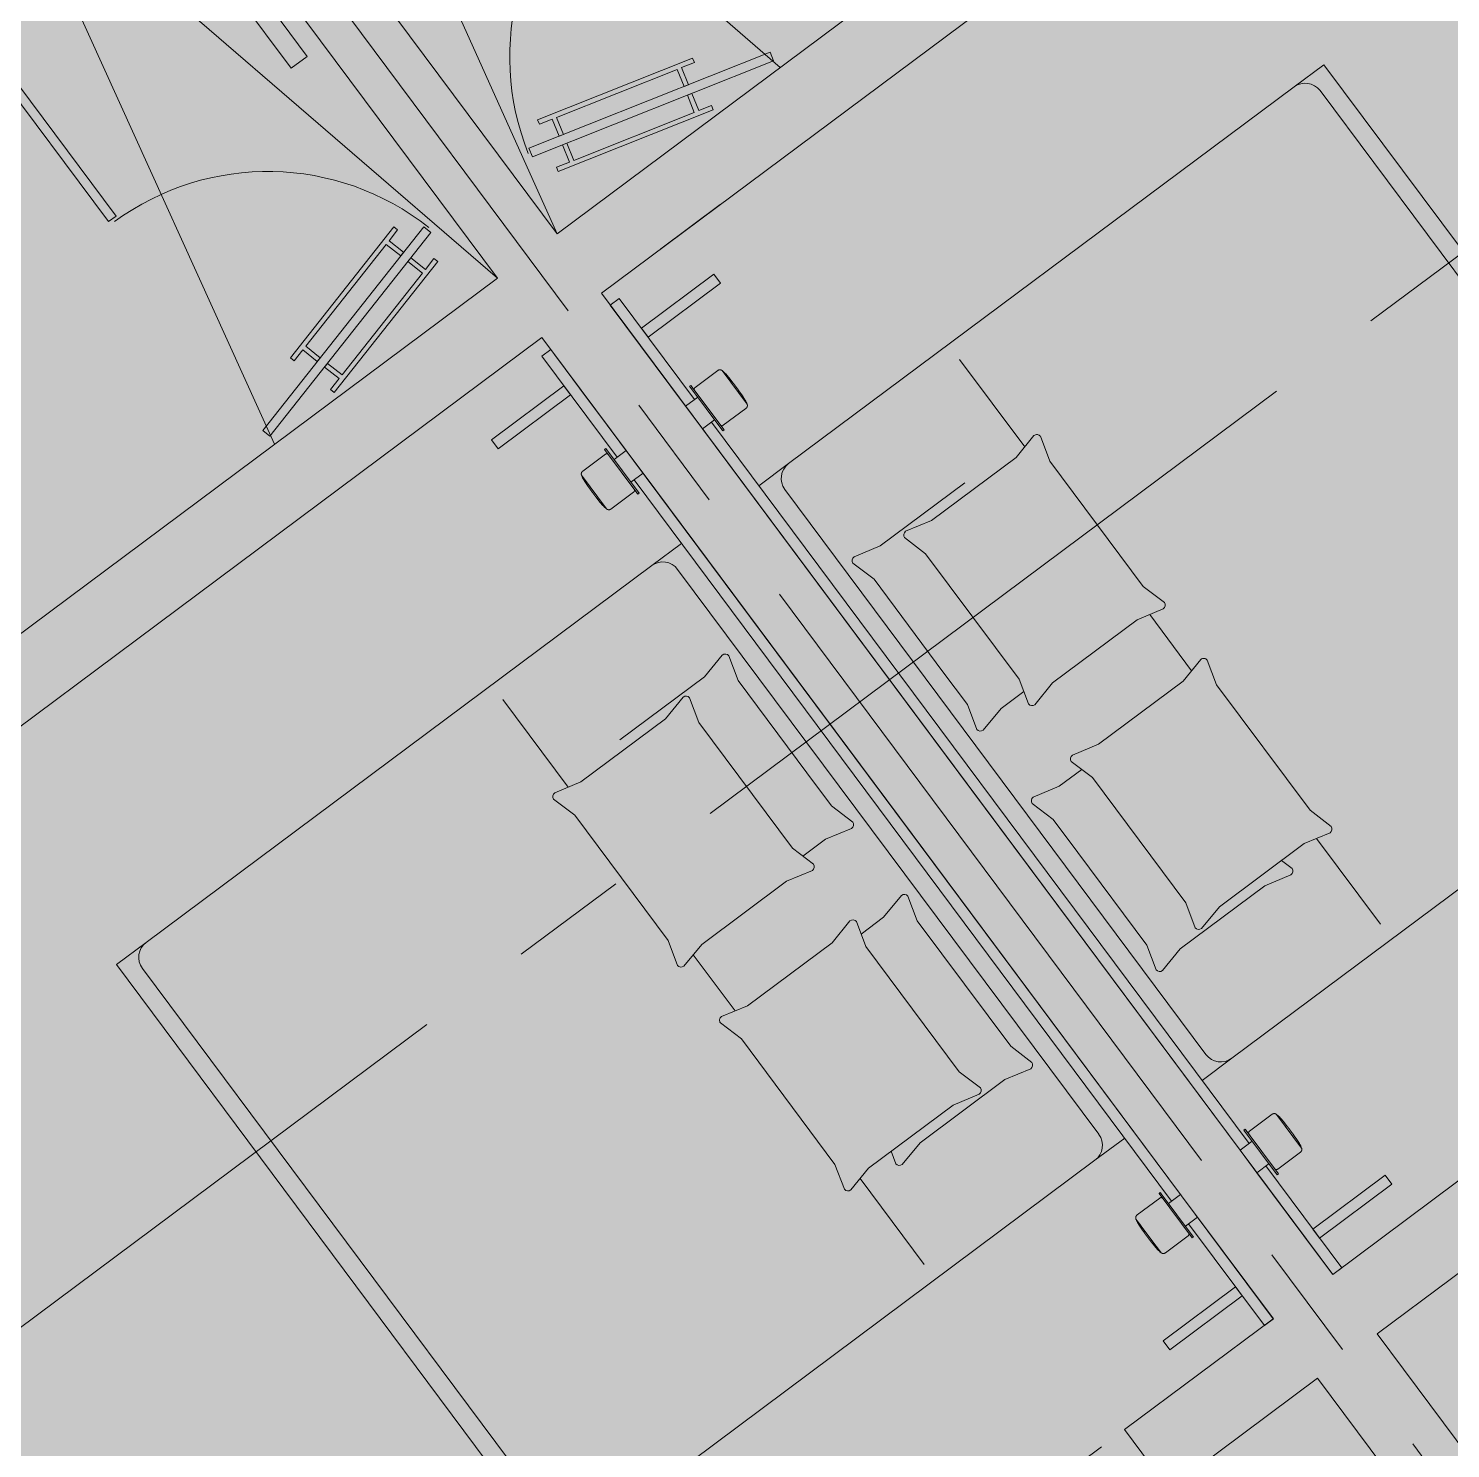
# Model space of a CAD drawing. Header units: metres. Extents: x -466 to 1322, y -1072 to 50.
# Drawn here: x 433.038 to 436.872, y -411.42 to -407.591 of the extents above; entities that cross this region are included whole.
import ezdxf

# ---------------------------------------------------------------- set-up
doc = ezdxf.new("R2010")
doc.units = ezdxf.units.M
for name, pattern in [('B1 P BAJA$0$HIDDEN', [9.525, 6.35, -3.175]), ('CENTER2', [28.575, 19.05, -3.175, 3.175, -3.175]), ('HIDDEN', [9.525, 6.35, -3.175]), ('Hidden 1_16_', [0.002381, 0.001587, -0.00079375])]:
    doc.linetypes.add(name, pattern=pattern)
for name, color, linetype, lineweight in [('A - CANCEL', 2, 'Continuous', 0), ('A - PROY', 250, 'B1 P BAJA$0$HIDDEN', 0), ('A-ACCESORIOS DE BAÑO', 6, 'Continuous', 0), ('A-DOOR', 2, 'Continuous', 9), ('A-EJES', 61, 'CENTER2', 0), ('A-Fixt', 122, 'Continuous', 5), ('A-MUEBLES', 5, 'Continuous', 0), ('A-MURO INT', 4, 'Continuous', 0)]:
    doc.layers.add(name, color=color, linetype=linetype, lineweight=lineweight)
doc.layers.add('Hatch Exterior', color=7, linetype='Continuous', lineweight=0, true_color=0xa99b89)
doc.layers.add('Hatch Interior', color=7, linetype='Continuous', lineweight=0, true_color=0xaf6350)

# ---------------------------------------------------------------- blocks, each defined once
blk = doc.blocks.new('COLADERA LINEAL')
at = {"layer": 'A - PROY', "linetype": 'HIDDEN'}
blk.add_lwpolyline([(-565.7399, 10.1537), (-565.7399, 9.1897), (-565.7939, 9.1897), (-565.7939, 10.1537), (-565.7399, 10.1537)], dxfattribs=at)

msp = doc.modelspace()

# ---------------------------------------------------------------- hatches: boundary and pattern name
at = {"layer": 'A-MURO INT', "transparency": 33554687}
h = msp.add_hatch(color=256, dxfattribs=at)
h.dxf.hatch_style = 1
h.paths.add_polyline_path([(433.3874, -406.7015), (435.7928, -404.9086), (436.3904, -405.7104), (436.5507, -405.5908), (435.8336, -404.6287), (430.5418, -408.573), (430.9004, -409.0541), (431.259, -409.5351), (431.4193, -409.4156), (431.0608, -408.9345), (430.8217, -408.6138), (433.2271, -406.821), (434.3028, -408.2642), (431.7371, -410.1766), (431.8566, -410.3369), (434.4223, -408.4245), (436.3944, -411.0704), (436.3946, -411.0706), (436.3703, -411.0886), (435.9936, -411.3692), (436.1131, -411.5296), (436.514, -411.2308), (437.8287, -412.9947), (437.9891, -412.8752), (436.6743, -411.1112), (437.0752, -410.8124), (436.9557, -410.6521), (436.579, -410.9328), (436.5792, -410.933), (436.5549, -410.9511), (436.3503, -410.6765), (436.3049, -410.6156), (434.8554, -408.6709), (434.8099, -408.6099), (434.6064, -408.3369), (434.5827, -408.305), (437.1484, -406.3926), (437.0288, -406.2323), (434.4631, -408.1447)])
h.paths.add_polyline_path([(433.6005, -406.5426), (433.6011, -406.5422), (433.6085, -406.5367), (433.6278, -406.5223), (433.6278, -406.5223), (433.6225, -406.5262), (433.6092, -406.5362), (433.6005, -406.5426)], flags=16)
at = {"layer": 'Hatch Exterior', "transparency": 33554687}
h = msp.add_hatch(color=256, dxfattribs=at)
h.dxf.hatch_style = 1
h.paths.add_polyline_path([(452.1567, -422.7641), (445.6431, -407.1701), (426.4435, -421.4809), (425.1287, -419.717), (443.8484, -405.7639), (442.6531, -404.1604), (449.1895, -399.2884), (446.0818, -395.1191), (448.887, -393.0283), (459.5469, -419.8695)])
at = {"layer": 'Hatch Interior', "transparency": 33554687}
h = msp.add_hatch(color=256, dxfattribs=at)
h.dxf.hatch_style = 1
edge = h.paths.add_edge_path()
edge.add_line((417.7382, -422.6064), (419.3856, -424.8173))
edge.add_arc((419.7198, -425.4323), 0.7, 36.6996, 118.5178, ccw=False)
edge.add_line((420.2811, -425.014), (421.6441, -423.998))
edge.add_line((421.6441, -423.998), (425.1105, -425.6739))
edge.add_line((425.1105, -425.6739), (423.8168, -428.3498))
edge.add_line((423.8168, -428.3498), (449.7456, -440.8852))
edge.add_line((449.7456, -440.8852), (452.2266, -435.7535))
edge.add_line((452.2266, -435.7535), (452.8795, -434.403))
edge.add_line((452.8795, -434.403), (426.2776, -421.5422))
edge.add_line((426.2776, -421.5422), (424.9683, -419.8365))
edge.add_line((424.9683, -419.8365), (443.8484, -405.7639))
edge.add_line((443.8484, -405.7639), (442.6531, -404.1604))
edge.add_line((442.6531, -404.1604), (449.1895, -399.2884))
edge.add_line((449.1895, -399.2884), (446.0819, -395.1192))
edge.add_line((446.0819, -395.1192), (408.2908, -423.2873))
edge.add_line((408.2908, -423.2873), (413.4672, -425.7899))
edge.add_line((413.4672, -425.7899), (417.7382, -422.6064))

# ---------------------------------------------------------------- linework, layer by layer
at = {"layer": 'A - CANCEL'}
msp.add_line((434.743, -408.1855), (434.9034, -408.066), dxfattribs=at)
msp.add_lwpolyline([(432.6458, -407.2543), (432.6257, -407.2692), (433.2539, -408.1119), (433.2739, -408.097)], close=True, dxfattribs=at)
at = {"layer": 'A - PROY', "linetype": 'HIDDEN'}
for p, q in [((433.7487, -406.5532), (435.0645, -407.6964)), ((433.7487, -406.5532), (434.4631, -408.1447)), ((432.9817, -407.1248), (433.7014, -408.7124)), ((432.9817, -407.1248), (434.3028, -408.2642))]:
    msp.add_line(p, q, dxfattribs=at)
at = {"layer": 'A - PROY', "color": 250, "linetype": 'Hidden 1_16_', "ltscale": 100}
msp.add_lwpolyline([(433.1071, -413.5206), (435.9936, -411.3692)], dxfattribs=at)
at = {"layer": 'A - PROY', "linetype": 'Continuous', "ltscale": 100}
for centre, start, end in [((435.0352, -407.6687), 127.2209, 201.7638), ((433.6832, -408.6764), 51.6355, 126.1783)]:
    msp.add_arc(centre, 0.6997, start, end, dxfattribs=at)
at = {"layer": 'A-DOOR'}
for p, q in [((434.3874, -407.9141), (435.0378, -407.6553)), ((434.1035, -408.1258), (433.6696, -408.6751))]:
    msp.add_line(p, q, dxfattribs=at)
for points in [[(434.3874, -407.9141), (434.3967, -407.9373), (435.0469, -407.6783), (435.0378, -407.6553)], [(434.1035, -408.1258), (434.1231, -408.1413), (433.6891, -408.6904), (433.6696, -408.6751)]]:
    msp.add_lwpolyline(points, dxfattribs=at)
at = {"layer": 'A-EJES', "ltscale": 0.1}
for p, q in [((445.5676, -401.7386), (409.6606, -428.5024)), ((437.9089, -412.9349), (429.9289, -402.2288))]:
    msp.add_line(p, q, dxfattribs=at)
at = {"layer": 'A-Fixt'}
for points in [[(434.8173, -407.743), (434.8055, -407.7477), (434.7871, -407.7013), (434.4619, -407.8307), (434.4803, -407.8771), (434.4685, -407.8818), (434.4501, -407.8354), (434.4154, -407.8492), (434.4107, -407.8374), (434.8288, -407.671), (434.8335, -407.6828), (434.7989, -407.6966)], [(434.8266, -407.7663), (434.8148, -407.771), (434.8333, -407.8174), (434.5081, -407.9468), (434.4896, -407.9004), (434.4778, -407.9051), (434.4963, -407.9515), (434.4616, -407.9653), (434.4663, -407.9771), (434.8844, -407.8107), (434.8797, -407.7989), (434.8451, -407.8127)], [(433.8167, -408.4889), (433.8246, -408.4789), (433.7853, -408.4479), (434.0022, -408.1733), (434.0415, -408.2042), (434.0494, -408.1943), (434.0101, -408.1633), (434.0332, -408.134), (434.0233, -408.1261), (433.7444, -408.4793), (433.7543, -408.4872), (433.7775, -408.4579)], [(433.8363, -408.5044), (433.8442, -408.4944), (433.8834, -408.5254), (434.1003, -408.2507), (434.0611, -408.2197), (434.069, -408.2098), (434.1082, -408.2408), (434.1313, -408.2115), (434.1413, -408.2194), (433.8624, -408.5725), (433.8524, -408.5646), (433.8755, -408.5354)]]:
    msp.add_lwpolyline(points, close=True, dxfattribs=at)
at = {"layer": 'A-MUEBLES'}
for p, q in [((436.4505, -407.7484), (436.5307, -407.6887)), ((436.5307, -407.6887), (437.7259, -409.2922)), ((435.0875, -408.7644), (436.4505, -407.7484)), ((436.5205, -407.7586), (437.6559, -409.282)), ((434.6904, -408.399), (434.8855, -408.2536)), ((434.8855, -408.2536), (434.9035, -408.2779)), ((434.9035, -408.2779), (434.7085, -408.4233)), ((434.6064, -408.3369), (434.6307, -408.3188)), ((434.8099, -408.6099), (434.6064, -408.3369)), ((434.6663, -408.4173), (434.6066, -408.3371)), ((434.6307, -408.3188), (434.8342, -408.5919)), ((434.6843, -408.4413), (434.6663, -408.4173)), ((434.7085, -408.4233), (434.6904, -408.399)), ((434.4461, -408.4564), (434.4218, -408.4745)), ((434.6496, -408.7295), (434.4461, -408.4564)), ((434.506, -408.5368), (434.4462, -408.4566)), ((434.8099, -408.6099), (434.6843, -408.4413)), ((434.4218, -408.4745), (434.6253, -408.7475)), ((435.7243, -408.7194), (435.5483, -408.4833)), ((434.5239, -408.5608), (434.506, -408.5368)), ((434.8353, -408.5589), (434.8964, -408.5134)), ((434.908, -408.5136), (434.9757, -408.6044)), ((434.9208, -408.5307), (434.908, -408.5136)), ((434.4816, -408.5547), (434.2866, -408.7)), ((434.3046, -408.7243), (434.4997, -408.5789)), ((434.4997, -408.5789), (434.4816, -408.5547)), ((434.6496, -408.7295), (434.5239, -408.5608)), ((434.8204, -408.556), (434.8239, -408.5534)), ((434.8204, -408.556), (434.9101, -408.6762)), ((434.822, -408.558), (434.8204, -408.556)), ((434.8239, -408.5534), (434.8254, -408.5554)), ((434.9135, -408.6736), (434.8239, -408.5534)), ((434.8099, -408.6099), (434.8425, -408.5856)), ((434.8099, -408.6099), (434.8554, -408.6709)), ((434.9726, -408.6156), (434.9115, -408.6611)), ((434.9757, -408.6044), (434.963, -408.5873)), ((434.888, -408.6466), (434.8554, -408.6709)), ((434.8796, -408.6528), (436.3291, -410.5975)), ((435.5807, -409.644), (434.8554, -408.6709)), ((436.3049, -410.6156), (434.8554, -408.6709)), ((434.9101, -408.6762), (434.9085, -408.6742)), ((434.9135, -408.6736), (434.9101, -408.6762)), ((434.912, -408.6716), (434.9135, -408.6736)), ((435.7492, -408.689), (435.7012, -408.7477)), ((435.7917, -408.7578), (435.7665, -408.6909)), ((434.2866, -408.7), (434.3046, -408.7243)), ((434.5949, -408.7241), (434.5914, -408.7267)), ((434.5914, -408.7267), (434.5929, -408.7287)), ((434.681, -408.847), (434.5914, -408.7267)), ((434.5949, -408.7241), (434.6845, -408.8444)), ((434.5964, -408.7261), (434.5949, -408.7241)), ((434.6496, -408.7295), (434.617, -408.7538)), ((434.6496, -408.7295), (434.695, -408.7904)), ((434.5934, -408.7392), (434.5323, -408.7848)), ((435.0073, -408.8241), (435.0875, -408.7644)), ((435.7012, -408.7477), (435.473, -408.9178)), ((436.0438, -409.096), (435.7917, -408.7578)), ((434.5292, -408.7959), (434.5969, -408.8868)), ((434.542, -408.813), (434.5292, -408.7959)), ((434.6624, -408.8147), (434.695, -408.7904)), ((434.6708, -408.8085), (436.1203, -410.7532)), ((435.4203, -409.7635), (434.695, -408.7904)), ((436.1445, -410.7351), (434.695, -408.7904)), ((434.6085, -408.887), (434.6696, -408.8414)), ((434.6795, -408.8449), (434.681, -408.847)), ((434.681, -408.847), (434.6845, -408.8444)), ((434.6845, -408.8444), (434.683, -408.8423)), ((436.2127, -410.3577), (435.0773, -408.8344)), ((435.5623, -408.8165), (435.3341, -408.9865)), ((434.5969, -408.8868), (434.5842, -408.8697)), ((435.473, -408.9178), (435.403, -408.947)), ((435.3999, -408.9641), (435.4568, -409.0075)), ((434.7985, -408.9798), (434.7183, -409.0396)), ((435.3341, -408.9865), (435.2641, -409.0158)), ((434.7183, -409.0396), (433.3553, -410.0555)), ((435.261, -409.0329), (435.3179, -409.0762)), ((435.4568, -409.0075), (435.7089, -409.3457)), ((435.9237, -410.5731), (434.7883, -409.0498)), ((435.3179, -409.0762), (435.5037, -409.3255)), ((436.1007, -409.1393), (436.0438, -409.096)), ((436.0276, -409.1857), (436.0976, -409.1564)), ((435.7994, -409.3557), (436.0276, -409.1857)), ((436.1741, -409.3228), (436.0613, -409.1716)), ((434.8607, -409.3394), (434.9087, -409.2806)), ((434.926, -409.2825), (434.9513, -409.3495)), ((436.151, -409.3512), (436.199, -409.2924)), ((436.2162, -409.2943), (436.2415, -409.3612)), ((434.6326, -409.5095), (434.8607, -409.3394)), ((434.9513, -409.3495), (435.1371, -409.5987)), ((435.5037, -409.3255), (435.57, -409.4144)), ((435.7089, -409.3457), (435.7341, -409.4126)), ((435.6605, -409.4245), (435.7215, -409.379)), ((435.7514, -409.4145), (435.7994, -409.3557)), ((435.9228, -409.5212), (436.151, -409.3512)), ((436.2415, -409.3612), (436.4936, -409.6994)), ((437.6457, -409.352), (436.2827, -410.3679)), ((434.4933, -409.637), (434.3172, -409.4008)), ((434.7552, -409.4528), (434.8032, -409.3941)), ((434.8205, -409.396), (434.8457, -409.4629)), ((435.57, -409.4144), (435.5953, -409.4813)), ((435.6125, -409.4832), (435.6605, -409.4245)), ((434.527, -409.6229), (434.7552, -409.4528)), ((434.8457, -409.4629), (435.0978, -409.8011)), ((435.8528, -409.5504), (435.9228, -409.5212)), ((435.9066, -409.6109), (435.8497, -409.5675)), ((435.1371, -409.5987), (435.2034, -409.6877)), ((435.8172, -409.6347), (435.8782, -409.5893)), ((436.1586, -409.9491), (435.9066, -409.6109)), ((434.457, -409.6521), (434.527, -409.6229)), ((435.5807, -409.644), (436.3049, -410.6156)), ((435.7472, -409.6639), (435.8172, -409.6347)), ((434.5108, -409.7126), (434.4539, -409.6692)), ((435.2034, -409.6877), (435.2603, -409.731)), ((435.801, -409.7244), (435.7441, -409.681)), ((434.7629, -410.0508), (434.5108, -409.7126)), ((435.8673, -409.8133), (435.801, -409.7244)), ((436.4936, -409.6994), (436.5505, -409.7428)), ((435.2572, -409.7481), (435.1872, -409.7773)), ((435.4203, -409.7635), (436.1445, -410.7351)), ((436.5474, -409.7599), (436.4774, -409.7891)), ((435.0978, -409.8011), (435.1547, -409.8445)), ((435.1872, -409.7773), (435.1262, -409.8227)), ((436.4774, -409.7891), (436.2492, -409.9592)), ((436.5111, -409.775), (436.6838, -410.0066)), ((436.0531, -410.0626), (435.8673, -409.8133)), ((436.4164, -409.8345), (436.4449, -409.8562)), ((435.1516, -409.8616), (435.0816, -409.8908)), ((436.4419, -409.8733), (436.3718, -409.9026)), ((435.0816, -409.8908), (434.8534, -410.0609)), ((436.3718, -409.9026), (436.1436, -410.0726)), ((435.3919, -409.9288), (435.3438, -409.9875)), ((435.4344, -409.9976), (435.4091, -409.9307)), ((436.1839, -410.016), (436.1586, -409.9491)), ((436.2492, -409.9592), (436.2012, -410.0179)), ((435.253, -409.9975), (435.205, -410.0563)), ((435.2955, -410.0664), (435.2702, -409.9994)), ((435.3438, -409.9875), (435.2829, -410.033)), ((435.5007, -410.0865), (435.4344, -409.9976)), ((433.3553, -410.0555), (433.2751, -410.1153)), ((434.7881, -410.1177), (434.7629, -410.0508)), ((434.8534, -410.0609), (434.8054, -410.1196)), ((435.205, -410.0563), (434.9768, -410.2264)), ((435.5476, -410.4045), (435.2955, -410.0664)), ((436.0784, -410.1295), (436.0531, -410.0626)), ((436.1436, -410.0726), (436.0956, -410.1314)), ((433.2751, -410.1153), (434.4703, -411.7188)), ((434.943, -410.2404), (434.8303, -410.0892)), ((435.6865, -410.3358), (435.5007, -410.0865)), ((433.3451, -410.1255), (434.4805, -411.6489)), ((434.9768, -410.2264), (434.9067, -410.2556)), ((434.9037, -410.2727), (434.9606, -410.316)), ((434.9606, -410.316), (435.2126, -410.6542)), ((435.7434, -410.3792), (435.6865, -410.3358)), ((436.2827, -410.3679), (436.2025, -410.4277)), ((435.6045, -410.4479), (435.5476, -410.4045)), ((435.6703, -410.4255), (435.7403, -410.3963)), ((435.4421, -410.5956), (435.6703, -410.4255)), ((435.3032, -410.6643), (435.5314, -410.4942)), ((435.5314, -410.4942), (435.6014, -410.465)), ((436.3303, -410.5646), (436.3914, -410.519)), ((436.403, -410.5192), (436.4707, -410.6101)), ((436.4157, -410.5363), (436.403, -410.5192)), ((436.3154, -410.5616), (436.3189, -410.559)), ((436.3154, -410.5616), (436.405, -410.6819)), ((436.3169, -410.5637), (436.3154, -410.5616)), ((436.3189, -410.559), (436.3204, -410.5611)), ((436.4085, -410.6793), (436.3189, -410.559)), ((435.3941, -410.6543), (435.4421, -410.5956)), ((435.9135, -410.6431), (435.9937, -410.5833)), ((436.3049, -410.6156), (436.3375, -410.5913)), ((436.3049, -410.6156), (436.3503, -410.6765)), ((436.4707, -410.6101), (436.4579, -410.593)), ((434.5505, -411.6591), (435.9135, -410.6431)), ((435.3641, -410.6189), (435.3768, -410.6524)), ((436.3829, -410.6522), (436.3503, -410.6765)), ((436.4676, -410.6212), (436.4064, -410.6668)), ((435.2126, -410.6542), (435.2379, -410.7211)), ((435.2552, -410.723), (435.3032, -410.6643)), ((436.3503, -410.6765), (436.4771, -410.8467)), ((436.5549, -410.9511), (436.3503, -410.6765)), ((436.3745, -410.6585), (436.5792, -410.933)), ((436.405, -410.6819), (436.4035, -410.6798)), ((436.4085, -410.6793), (436.405, -410.6819)), ((436.407, -410.6773), (436.4085, -410.6793)), ((436.5013, -410.8286), (436.6964, -410.6832)), ((436.6964, -410.6832), (436.7144, -410.7074)), ((435.2801, -410.6926), (435.4527, -410.9242)), ((436.0898, -410.7298), (436.0863, -410.7323)), ((436.0898, -410.7298), (436.1795, -410.85)), ((436.0913, -410.7318), (436.0898, -410.7298)), ((436.7144, -410.7074), (436.5194, -410.8528)), ((436.0884, -410.7449), (436.0273, -410.7904)), ((436.0863, -410.7323), (436.0879, -410.7344)), ((436.176, -410.8526), (436.0863, -410.7323)), ((436.1445, -410.7351), (436.1119, -410.7594)), ((436.1445, -410.7351), (436.19, -410.7961)), ((436.0242, -410.8016), (436.0919, -410.8924)), ((436.0369, -410.8187), (436.0242, -410.8016)), ((436.1573, -410.8204), (436.19, -410.7961)), ((436.19, -410.7961), (436.3168, -410.9662)), ((436.3946, -411.0706), (436.19, -410.7961)), ((436.1657, -410.8141), (436.3703, -411.0886)), ((436.5194, -410.8528), (436.5013, -410.8286)), ((436.0919, -410.8924), (436.0791, -410.8753)), ((436.1034, -410.8926), (436.1646, -410.8471)), ((436.1745, -410.8506), (436.176, -410.8526)), ((436.176, -410.8526), (436.1795, -410.85)), ((436.1795, -410.85), (436.1779, -410.848)), ((436.4771, -410.8467), (436.495, -410.8707)), ((436.495, -410.8707), (436.5548, -410.9509)), ((436.5792, -410.933), (436.5549, -410.9511)), ((436.2925, -410.9842), (436.0975, -411.1296)), ((436.3106, -411.0085), (436.2925, -410.9842)), ((436.3168, -410.9662), (436.3347, -410.9902)), ((436.3347, -410.9902), (436.3944, -411.0704)), ((436.1155, -411.1538), (436.3106, -411.0085)), ((436.3703, -411.0886), (436.3946, -411.0706)), ((436.0975, -411.1296), (436.1155, -411.1538))]:
    msp.add_line(p, q, dxfattribs=at)
at = {"layer": 'A-MUEBLES', "flags": 128}
for points in [[(434.908, -408.5136), (434.9077, -408.5133), (434.9074, -408.5131), (434.9071, -408.5129), (434.9068, -408.5127), (434.9064, -408.5125), (434.9061, -408.5124), (434.9057, -408.5122), (434.9054, -408.5121), (434.905, -408.512), (434.9047, -408.5118), (434.9043, -408.5117), (434.9039, -408.5117), (434.9036, -408.5116), (434.9032, -408.5115), (434.9028, -408.5115), (434.9024, -408.5115), (434.9021, -408.5115), (434.9017, -408.5115), (434.9013, -408.5115), (434.9009, -408.5116), (434.9006, -408.5116), (434.9002, -408.5117), (434.8998, -408.5118), (434.8995, -408.5119), (434.8991, -408.512), (434.8987, -408.5121), (434.8984, -408.5122), (434.898, -408.5124), (434.8977, -408.5126), (434.8974, -408.5128), (434.897, -408.5129), (434.8967, -408.5132), (434.8964, -408.5134)], [(434.918, -408.5227), (434.9159, -408.5205), (434.9137, -408.5184), (434.9115, -408.5164), (434.9092, -408.5145), (434.908, -408.5136)], [(434.9374, -408.5462), (434.9297, -408.5364), (434.9216, -408.5268), (434.918, -408.5227)], [(434.8353, -408.5589), (434.8351, -408.5591), (434.835, -408.5592), (434.8348, -408.5594), (434.8346, -408.5595), (434.8345, -408.5597), (434.8343, -408.5599), (434.8342, -408.5601), (434.834, -408.5603), (434.8339, -408.5605), (434.8338, -408.5607), (434.8336, -408.5609), (434.8335, -408.5611), (434.8334, -408.5613), (434.8334, -408.5615), (434.8333, -408.5617), (434.8332, -408.562), (434.8331, -408.5622), (434.8331, -408.5624), (434.833, -408.5626), (434.833, -408.5629), (434.833, -408.5631), (434.833, -408.5633), (434.833, -408.5636), (434.833, -408.5638), (434.833, -408.564), (434.833, -408.5643), (434.833, -408.5645), (434.8331, -408.5647), (434.8331, -408.565), (434.8332, -408.5652), (434.8332, -408.5654), (434.8333, -408.5656), (434.8334, -408.5659), (434.8335, -408.5661), (434.8336, -408.5663), (434.8337, -408.5665), (434.8338, -408.5667), (434.8339, -408.5669), (434.8341, -408.5671)], [(434.8371, -408.5712), (434.8366, -408.5705), (434.8361, -408.5698), (434.8357, -408.5692), (434.8353, -408.5687), (434.835, -408.5683), (434.8347, -408.5679), (434.8345, -408.5676), (434.8343, -408.5674), (434.8342, -408.5672), (434.8341, -408.5672)], [(434.8341, -408.5672), (434.8342, -408.5673), (434.8344, -408.5675), (434.8346, -408.5677), (434.8348, -408.5681)], [(434.9374, -408.5462), (434.9374, -408.5462), (434.9374, -408.5463), (434.9374, -408.5463), (434.9375, -408.5464), (434.9375, -408.5464), (434.9376, -408.5465), (434.9377, -408.5466), (434.9377, -408.5468), (434.9378, -408.5469), (434.938, -408.5471), (434.9381, -408.5472), (434.9382, -408.5474), (434.9384, -408.5476), (434.9385, -408.5478), (434.9387, -408.548), (434.9389, -408.5483), (434.9391, -408.5485), (434.9393, -408.5488), (434.9395, -408.5491), (434.9397, -408.5494), (434.9399, -408.5497), (434.9402, -408.55), (434.9404, -408.5503), (434.9406, -408.5507), (434.9409, -408.551), (434.9412, -408.5514), (434.9414, -408.5517), (434.9417, -408.5521), (434.942, -408.5525), (434.9423, -408.5528), (434.9426, -408.5532), (434.9429, -408.5536), (434.9432, -408.554), (434.9435, -408.5544), (434.9438, -408.5548), (434.9441, -408.5553), (434.9444, -408.5557), (434.9447, -408.5561), (434.945, -408.5565), (434.9453, -408.5569), (434.9456, -408.5573), (434.9459, -408.5577), (434.9462, -408.5581), (434.9465, -408.5586), (434.9468, -408.559), (434.9471, -408.5594), (434.9474, -408.5598), (434.9477, -408.5601), (434.948, -408.5605), (434.9483, -408.5609), (434.9486, -408.5613), (434.9488, -408.5617), (434.9491, -408.562), (434.9494, -408.5624), (434.9496, -408.5627), (434.9499, -408.563), (434.9501, -408.5634), (434.9503, -408.5637), (434.9506, -408.564), (434.9508, -408.5642), (434.951, -408.5645), (434.9512, -408.5648), (434.9514, -408.565), (434.9515, -408.5653), (434.9517, -408.5655), (434.9519, -408.5657), (434.952, -408.5659), (434.9521, -408.5661), (434.9522, -408.5662), (434.9524, -408.5664), (434.9525, -408.5665), (434.9525, -408.5666), (434.9526, -408.5667), (434.9527, -408.5668), (434.9527, -408.5669), (434.9528, -408.5669), (434.9528, -408.5669), (434.9528, -408.567)], [(434.9528, -408.567), (434.9528, -408.567), (434.9528, -408.5669), (434.9527, -408.5669), (434.9527, -408.5668), (434.9527, -408.5668), (434.9526, -408.5667), (434.9525, -408.5666), (434.9524, -408.5664), (434.9523, -408.5663), (434.9522, -408.5662), (434.9521, -408.566), (434.9519, -408.5658), (434.9518, -408.5656), (434.9516, -408.5654), (434.9515, -408.5652), (434.9513, -408.5649), (434.9511, -408.5647), (434.9509, -408.5644), (434.9507, -408.5641), (434.9505, -408.5638), (434.9502, -408.5635), (434.95, -408.5632), (434.9498, -408.5629), (434.9495, -408.5625), (434.9493, -408.5622), (434.949, -408.5619), (434.9487, -408.5615), (434.9484, -408.5611), (434.9482, -408.5607), (434.9479, -408.5604), (434.9476, -408.56), (434.9473, -408.5596), (434.947, -408.5592), (434.9467, -408.5588), (434.9464, -408.5584), (434.9461, -408.558), (434.9458, -408.5575), (434.9455, -408.5571), (434.9452, -408.5567), (434.9449, -408.5563), (434.9445, -408.5559), (434.9442, -408.5555), (434.9439, -408.5551), (434.9436, -408.5547), (434.9433, -408.5542), (434.943, -408.5538), (434.9427, -408.5534), (434.9424, -408.5531), (434.9421, -408.5527), (434.9419, -408.5523), (434.9416, -408.5519), (434.9413, -408.5515), (434.941, -408.5512), (434.9408, -408.5508), (434.9405, -408.5505), (434.9403, -408.5502), (434.94, -408.5499), (434.9398, -408.5495), (434.9396, -408.5492), (434.9394, -408.549), (434.9392, -408.5487), (434.939, -408.5484), (434.9388, -408.5482), (434.9386, -408.5479), (434.9385, -408.5477), (434.9383, -408.5475), (434.9382, -408.5473), (434.938, -408.5471), (434.9379, -408.547), (434.9378, -408.5468), (434.9377, -408.5467), (434.9376, -408.5466), (434.9375, -408.5465), (434.9375, -408.5464), (434.9374, -408.5463), (434.9374, -408.5463), (434.9374, -408.5463), (434.9374, -408.5462)], [(434.9698, -408.5922), (434.9631, -408.5817), (434.956, -408.5714), (434.9528, -408.567)], [(434.9757, -408.6044), (434.9746, -408.6016), (434.9734, -408.5989), (434.972, -408.5962), (434.9706, -408.5935), (434.9698, -408.5922)], [(434.9726, -408.6156), (434.9729, -408.6153), (434.9732, -408.6151), (434.9735, -408.6148), (434.9738, -408.6146), (434.974, -408.6143), (434.9743, -408.614), (434.9745, -408.6137), (434.9747, -408.6134), (434.9749, -408.6131), (434.9751, -408.6128), (434.9753, -408.6124), (434.9755, -408.6121), (434.9756, -408.6118), (434.9758, -408.6114), (434.9759, -408.6111), (434.976, -408.6107), (434.9761, -408.6103), (434.9762, -408.61), (434.9763, -408.6096), (434.9763, -408.6092), (434.9764, -408.6088), (434.9764, -408.6085), (434.9764, -408.6081), (434.9764, -408.6077), (434.9764, -408.6073), (434.9764, -408.607), (434.9763, -408.6066), (434.9763, -408.6062), (434.9762, -408.6058), (434.9761, -408.6055), (434.976, -408.6051), (434.9759, -408.6048), (434.9757, -408.6044)], [(434.9032, -408.6599), (434.9032, -408.6598), (434.903, -408.6596), (434.9028, -408.6593), (434.9026, -408.659), (434.9023, -408.6586), (434.9019, -408.6581), (434.9015, -408.6576), (434.9011, -408.657), (434.9005, -408.6563), (434.9, -408.6555)], [(434.9027, -408.6592), (434.9029, -408.6595), (434.9031, -408.6597), (434.9032, -408.6598), (434.9033, -408.6599)], [(434.9034, -408.6601), (434.9036, -408.6603), (434.9037, -408.6605), (434.9039, -408.6606), (434.9041, -408.6608), (434.9042, -408.6609), (434.9044, -408.6611), (434.9046, -408.6612), (434.9048, -408.6614), (434.905, -408.6615), (434.9052, -408.6616), (434.9054, -408.6617), (434.9056, -408.6618), (434.9059, -408.6619), (434.9061, -408.662), (434.9063, -408.662), (434.9065, -408.6621), (434.9068, -408.6622), (434.907, -408.6622), (434.9072, -408.6622), (434.9075, -408.6623), (434.9077, -408.6623), (434.9079, -408.6623), (434.9082, -408.6623), (434.9084, -408.6623), (434.9086, -408.6623), (434.9089, -408.6622), (434.9091, -408.6622), (434.9093, -408.6621), (434.9096, -408.6621), (434.9098, -408.662), (434.91, -408.6619), (434.9102, -408.6619), (434.9104, -408.6618), (434.9106, -408.6617), (434.9109, -408.6615), (434.9111, -408.6614), (434.9113, -408.6613), (434.9114, -408.6612), (434.9115, -408.6611)], [(434.5934, -408.7392), (434.5936, -408.7391), (434.5938, -408.7389), (434.594, -408.7388), (434.5942, -408.7387), (434.5944, -408.7386), (434.5947, -408.7385), (434.5949, -408.7384), (434.5951, -408.7383), (434.5953, -408.7383), (434.5956, -408.7382), (434.5958, -408.7382), (434.596, -408.7381), (434.5962, -408.7381), (434.5965, -408.7381), (434.5967, -408.738), (434.597, -408.738), (434.5972, -408.738), (434.5974, -408.7381), (434.5977, -408.7381), (434.5979, -408.7381), (434.5981, -408.7382), (434.5983, -408.7382), (434.5986, -408.7383), (434.5988, -408.7383), (434.599, -408.7384), (434.5992, -408.7385), (434.5995, -408.7386), (434.5997, -408.7387), (434.5999, -408.7388), (434.6001, -408.7389), (434.6003, -408.7391), (434.6005, -408.7392), (434.6006, -408.7393), (434.6008, -408.7395), (434.601, -408.7397), (434.6012, -408.7398), (434.6013, -408.74), (434.6015, -408.7402), (434.6016, -408.7404)], [(434.6047, -408.7445), (434.6042, -408.7437), (434.6037, -408.7431), (434.6032, -408.7425), (434.6028, -408.742), (434.6025, -408.7415), (434.6022, -408.7412), (434.602, -408.7409), (434.6018, -408.7406), (434.6017, -408.7405), (434.6017, -408.7404)], [(434.6017, -408.7404), (434.6018, -408.7406), (434.6019, -408.7407), (434.6021, -408.741), (434.6024, -408.7413)], [(434.5292, -408.7959), (434.5291, -408.7956), (434.529, -408.7952), (434.5288, -408.7948), (434.5288, -408.7945), (434.5287, -408.7941), (434.5286, -408.7937), (434.5286, -408.7934), (434.5285, -408.793), (434.5285, -408.7926), (434.5285, -408.7922), (434.5285, -408.7918), (434.5286, -408.7915), (434.5286, -408.7911), (434.5287, -408.7907), (434.5287, -408.7903), (434.5288, -408.79), (434.5289, -408.7896), (434.529, -408.7893), (434.5292, -408.7889), (434.5293, -408.7886), (434.5295, -408.7882), (434.5296, -408.7879), (434.5298, -408.7875), (434.53, -408.7872), (434.5302, -408.7869), (434.5305, -408.7866), (434.5307, -408.7863), (434.5309, -408.786), (434.5312, -408.7857), (434.5315, -408.7855), (434.5317, -408.7852), (434.532, -408.785), (434.5323, -408.7848)], [(434.5351, -408.8081), (434.5336, -408.8055), (434.5322, -408.8028), (434.5309, -408.8001), (434.5298, -408.7973), (434.5292, -408.7959)], [(434.5521, -408.8334), (434.5449, -408.8232), (434.538, -408.8127), (434.5351, -408.8081)], [(434.5521, -408.8334), (434.5521, -408.8334), (434.5522, -408.8334), (434.5522, -408.8334), (434.5522, -408.8335), (434.5523, -408.8336), (434.5524, -408.8337), (434.5524, -408.8338), (434.5525, -408.8339), (434.5526, -408.834), (434.5527, -408.8342), (434.5529, -408.8344), (434.553, -408.8345), (434.5532, -408.8347), (434.5533, -408.8349), (434.5535, -408.8352), (434.5537, -408.8354), (434.5539, -408.8357), (434.5541, -408.8359), (434.5543, -408.8362), (434.5545, -408.8365), (434.5547, -408.8368), (434.5549, -408.8371), (434.5552, -408.8375), (434.5554, -408.8378), (434.5557, -408.8381), (434.5559, -408.8385), (434.5562, -408.8388), (434.5565, -408.8392), (434.5568, -408.8396), (434.5571, -408.84), (434.5574, -408.8404), (434.5576, -408.8408), (434.5579, -408.8412), (434.5582, -408.8416), (434.5585, -408.842), (434.5589, -408.8424), (434.5592, -408.8428), (434.5595, -408.8432), (434.5598, -408.8436), (434.5601, -408.844), (434.5604, -408.8444), (434.5607, -408.8449), (434.561, -408.8453), (434.5613, -408.8457), (434.5616, -408.8461), (434.5619, -408.8465), (434.5622, -408.8469), (434.5625, -408.8473), (434.5628, -408.8477), (434.5631, -408.848), (434.5634, -408.8484), (434.5636, -408.8488), (434.5639, -408.8491), (434.5642, -408.8495), (434.5644, -408.8498), (434.5647, -408.8502), (434.5649, -408.8505), (434.5651, -408.8508), (434.5653, -408.8511), (434.5656, -408.8514), (434.5658, -408.8516), (434.566, -408.8519), (434.5661, -408.8522), (434.5663, -408.8524), (434.5665, -408.8526), (434.5666, -408.8528), (434.5668, -408.853), (434.5669, -408.8532), (434.567, -408.8534), (434.5671, -408.8535), (434.5672, -408.8536), (434.5673, -408.8537), (434.5674, -408.8538), (434.5675, -408.8539), (434.5675, -408.854), (434.5675, -408.854), (434.5676, -408.8541), (434.5676, -408.8541)], [(434.5676, -408.8541), (434.5676, -408.8541), (434.5676, -408.8541), (434.5675, -408.854), (434.5675, -408.854), (434.5674, -408.8539), (434.5674, -408.8538), (434.5673, -408.8537), (434.5672, -408.8536), (434.5671, -408.8534), (434.567, -408.8533), (434.5669, -408.8531), (434.5667, -408.8529), (434.5666, -408.8527), (434.5664, -408.8525), (434.5662, -408.8523), (434.5661, -408.852), (434.5659, -408.8518), (434.5657, -408.8515), (434.5655, -408.8512), (434.5652, -408.851), (434.565, -408.8507), (434.5648, -408.8503), (434.5645, -408.85), (434.5643, -408.8497), (434.564, -408.8493), (434.5638, -408.849), (434.5635, -408.8486), (434.5632, -408.8482), (434.5629, -408.8479), (434.5627, -408.8475), (434.5624, -408.8471), (434.5621, -408.8467), (434.5618, -408.8463), (434.5615, -408.8459), (434.5612, -408.8455), (434.5609, -408.8451), (434.5606, -408.8447), (434.5603, -408.8443), (434.5599, -408.8438), (434.5596, -408.8434), (434.5593, -408.843), (434.559, -408.8426), (434.5587, -408.8422), (434.5584, -408.8418), (434.5581, -408.8414), (434.5578, -408.841), (434.5575, -408.8406), (434.5572, -408.8402), (434.5569, -408.8398), (434.5566, -408.8394), (434.5564, -408.839), (434.5561, -408.8387), (434.5558, -408.8383), (434.5556, -408.838), (434.5553, -408.8376), (434.5551, -408.8373), (434.5548, -408.837), (434.5546, -408.8367), (434.5544, -408.8364), (434.5542, -408.8361), (434.554, -408.8358), (434.5538, -408.8356), (434.5536, -408.8353), (434.5534, -408.8351), (434.5532, -408.8348), (434.5531, -408.8346), (434.5529, -408.8345), (434.5528, -408.8343), (434.5527, -408.8341), (434.5526, -408.834), (434.5525, -408.8338), (434.5524, -408.8337), (434.5523, -408.8336), (434.5523, -408.8335), (434.5522, -408.8335), (434.5522, -408.8334), (434.5521, -408.8334), (434.5521, -408.8334)], [(434.6708, -408.8332), (434.6707, -408.833), (434.6706, -408.8329), (434.6704, -408.8326), (434.6701, -408.8323), (434.6698, -408.8319), (434.6695, -408.8314), (434.6691, -408.8308), (434.6686, -408.8302), (434.6681, -408.8295), (434.6675, -408.8288)], [(434.671, -408.8334), (434.6711, -408.8336), (434.6712, -408.8338), (434.6713, -408.834), (434.6714, -408.8342), (434.6715, -408.8344), (434.6716, -408.8346), (434.6717, -408.8348), (434.6718, -408.8351), (434.6718, -408.8353), (434.6719, -408.8355), (434.6719, -408.8358), (434.6719, -408.836), (434.672, -408.8362), (434.672, -408.8365), (434.672, -408.8367), (434.672, -408.8369), (434.672, -408.8372), (434.6719, -408.8374), (434.6719, -408.8376), (434.6719, -408.8379), (434.6718, -408.8381), (434.6718, -408.8383), (434.6717, -408.8385), (434.6716, -408.8388), (434.6715, -408.839), (434.6714, -408.8392), (434.6713, -408.8394), (434.6712, -408.8396), (434.6711, -408.8398), (434.671, -408.84), (434.6708, -408.8402), (434.6707, -408.8404), (434.6705, -408.8406), (434.6704, -408.8407), (434.6702, -408.8409), (434.67, -408.8411), (434.6699, -408.8412), (434.6697, -408.8414), (434.6696, -408.8414)], [(434.6703, -408.8324), (434.6705, -408.8327), (434.6706, -408.8329), (434.6708, -408.8331), (434.6708, -408.8332)], [(434.587, -408.8776), (434.5787, -408.8682), (434.5709, -408.8584), (434.5676, -408.8541)], [(434.5969, -408.8868), (434.5946, -408.8849), (434.5923, -408.8829), (434.5901, -408.8808), (434.588, -408.8787), (434.587, -408.8776)], [(434.6085, -408.887), (434.6082, -408.8872), (434.6079, -408.8874), (434.6075, -408.8876), (434.6072, -408.8878), (434.6069, -408.8879), (434.6065, -408.8881), (434.6062, -408.8882), (434.6058, -408.8884), (434.6055, -408.8885), (434.6051, -408.8886), (434.6047, -408.8887), (434.6044, -408.8887), (434.604, -408.8888), (434.6036, -408.8888), (434.6032, -408.8888), (434.6029, -408.8888), (434.6025, -408.8888), (434.6021, -408.8888), (434.6017, -408.8888), (434.6013, -408.8887), (434.601, -408.8887), (434.6006, -408.8886), (434.6002, -408.8885), (434.5999, -408.8884), (434.5995, -408.8882), (434.5992, -408.8881), (434.5988, -408.888), (434.5985, -408.8878), (434.5982, -408.8876), (434.5978, -408.8874), (434.5975, -408.8872), (434.5972, -408.887), (434.5969, -408.8868)], [(436.403, -410.5192), (436.4027, -410.519), (436.4023, -410.5188), (436.402, -410.5186), (436.4017, -410.5184), (436.4014, -410.5182), (436.401, -410.518), (436.4007, -410.5179), (436.4003, -410.5177), (436.4, -410.5176), (436.3996, -410.5175), (436.3993, -410.5174), (436.3989, -410.5173), (436.3985, -410.5173), (436.3981, -410.5172), (436.3978, -410.5172), (436.3974, -410.5172), (436.397, -410.5171), (436.3966, -410.5172), (436.3963, -410.5172), (436.3959, -410.5172), (436.3955, -410.5173), (436.3951, -410.5173), (436.3948, -410.5174), (436.3944, -410.5175), (436.394, -410.5176), (436.3937, -410.5178), (436.3933, -410.5179), (436.393, -410.5181), (436.3927, -410.5182), (436.3923, -410.5184), (436.392, -410.5186), (436.3917, -410.5188), (436.3914, -410.519)], [(436.4129, -410.5284), (436.4109, -410.5262), (436.4087, -410.5241), (436.4065, -410.5221), (436.4041, -410.5201), (436.403, -410.5192)], [(436.4323, -410.5519), (436.4246, -410.542), (436.4166, -410.5325), (436.4129, -410.5284)], [(436.3303, -410.5646), (436.3301, -410.5647), (436.3299, -410.5649), (436.3297, -410.565), (436.3296, -410.5652), (436.3294, -410.5654), (436.3292, -410.5656), (436.3291, -410.5657), (436.329, -410.5659), (436.3288, -410.5661), (436.3287, -410.5663), (436.3286, -410.5665), (436.3285, -410.5667), (436.3284, -410.5669), (436.3283, -410.5672), (436.3282, -410.5674), (436.3281, -410.5676), (436.3281, -410.5678), (436.328, -410.5681), (436.328, -410.5683), (436.328, -410.5685), (436.3279, -410.5688), (436.3279, -410.569), (436.3279, -410.5692), (436.3279, -410.5695), (436.3279, -410.5697), (436.3279, -410.5699), (436.328, -410.5702), (436.328, -410.5704), (436.3281, -410.5706), (436.3281, -410.5709), (436.3282, -410.5711), (436.3283, -410.5713), (436.3283, -410.5715), (436.3284, -410.5717), (436.3285, -410.572), (436.3287, -410.5722), (436.3288, -410.5724), (436.3289, -410.5726), (436.329, -410.5728)], [(436.3321, -410.5769), (436.3316, -410.5761), (436.3311, -410.5755), (436.3306, -410.5749), (436.3302, -410.5744), (436.3299, -410.5739), (436.3296, -410.5736), (436.3294, -410.5733), (436.3292, -410.573), (436.3291, -410.5729), (436.3291, -410.5728)], [(436.3291, -410.5728), (436.3292, -410.573), (436.3293, -410.5731), (436.3295, -410.5734), (436.3298, -410.5737)], [(436.4323, -410.5519), (436.4323, -410.5519), (436.4323, -410.5519), (436.4324, -410.552), (436.4324, -410.552), (436.4325, -410.5521), (436.4325, -410.5522), (436.4326, -410.5523), (436.4327, -410.5524), (436.4328, -410.5526), (436.4329, -410.5527), (436.433, -410.5529), (436.4332, -410.5531), (436.4333, -410.5533), (436.4335, -410.5535), (436.4337, -410.5537), (436.4338, -410.5539), (436.434, -410.5542), (436.4342, -410.5545), (436.4344, -410.5547), (436.4346, -410.555), (436.4349, -410.5553), (436.4351, -410.5557), (436.4353, -410.556), (436.4356, -410.5563), (436.4359, -410.5567), (436.4361, -410.557), (436.4364, -410.5574), (436.4367, -410.5577), (436.4369, -410.5581), (436.4372, -410.5585), (436.4375, -410.5589), (436.4378, -410.5593), (436.4381, -410.5597), (436.4384, -410.5601), (436.4387, -410.5605), (436.439, -410.5609), (436.4393, -410.5613), (436.4396, -410.5617), (436.4399, -410.5621), (436.4403, -410.5626), (436.4406, -410.563), (436.4409, -410.5634), (436.4412, -410.5638), (436.4415, -410.5642), (436.4418, -410.5646), (436.4421, -410.565), (436.4424, -410.5654), (436.4427, -410.5658), (436.443, -410.5662), (436.4432, -410.5666), (436.4435, -410.5669), (436.4438, -410.5673), (436.4441, -410.5677), (436.4443, -410.568), (436.4446, -410.5684), (436.4448, -410.5687), (436.4451, -410.569), (436.4453, -410.5693), (436.4455, -410.5696), (436.4457, -410.5699), (436.4459, -410.5702), (436.4461, -410.5704), (436.4463, -410.5707), (436.4465, -410.5709), (436.4467, -410.5711), (436.4468, -410.5714), (436.4469, -410.5715), (436.4471, -410.5717), (436.4472, -410.5719), (436.4473, -410.572), (436.4474, -410.5722), (436.4475, -410.5723), (436.4476, -410.5724), (436.4476, -410.5725), (436.4477, -410.5725), (436.4477, -410.5726), (436.4477, -410.5726), (436.4478, -410.5726)], [(436.4478, -410.5726), (436.4477, -410.5726), (436.4477, -410.5726), (436.4477, -410.5726), (436.4477, -410.5725), (436.4476, -410.5724), (436.4475, -410.5723), (436.4475, -410.5722), (436.4474, -410.5721), (436.4473, -410.572), (436.4471, -410.5718), (436.447, -410.5716), (436.4469, -410.5715), (436.4467, -410.5713), (436.4466, -410.571), (436.4464, -410.5708), (436.4462, -410.5706), (436.446, -410.5703), (436.4458, -410.5701), (436.4456, -410.5698), (436.4454, -410.5695), (436.4452, -410.5692), (436.445, -410.5689), (436.4447, -410.5685), (436.4445, -410.5682), (436.4442, -410.5679), (436.4439, -410.5675), (436.4437, -410.5671), (436.4434, -410.5668), (436.4431, -410.5664), (436.4428, -410.566), (436.4425, -410.5656), (436.4422, -410.5652), (436.4419, -410.5648), (436.4416, -410.5644), (436.4413, -410.564), (436.441, -410.5636), (436.4407, -410.5632), (436.4404, -410.5628), (436.4401, -410.5624), (436.4398, -410.562), (436.4395, -410.5615), (436.4392, -410.5611), (436.4389, -410.5607), (436.4386, -410.5603), (436.4383, -410.5599), (436.438, -410.5595), (436.4377, -410.5591), (436.4374, -410.5587), (436.4371, -410.5583), (436.4368, -410.5579), (436.4365, -410.5576), (436.4363, -410.5572), (436.436, -410.5569), (436.4357, -410.5565), (436.4355, -410.5562), (436.4352, -410.5558), (436.435, -410.5555), (436.4348, -410.5552), (436.4345, -410.5549), (436.4343, -410.5546), (436.4341, -410.5543), (436.4339, -410.5541), (436.4337, -410.5538), (436.4336, -410.5536), (436.4334, -410.5534), (436.4333, -410.5532), (436.4331, -410.553), (436.433, -410.5528), (436.4329, -410.5526), (436.4327, -410.5525), (436.4327, -410.5524), (436.4326, -410.5522), (436.4325, -410.5521), (436.4324, -410.5521), (436.4324, -410.552), (436.4323, -410.5519), (436.4323, -410.5519), (436.4323, -410.5519)], [(436.4647, -410.5979), (436.4581, -410.5873), (436.451, -410.577), (436.4478, -410.5726)], [(436.4707, -410.6101), (436.4696, -410.6073), (436.4683, -410.6045), (436.467, -410.6018), (436.4655, -410.5992), (436.4647, -410.5979)], [(436.4676, -410.6212), (436.4679, -410.621), (436.4682, -410.6207), (436.4684, -410.6205), (436.4687, -410.6202), (436.469, -410.6199), (436.4692, -410.6197), (436.4695, -410.6194), (436.4697, -410.6191), (436.4699, -410.6187), (436.4701, -410.6184), (436.4703, -410.6181), (436.4704, -410.6178), (436.4706, -410.6174), (436.4707, -410.6171), (436.4709, -410.6167), (436.471, -410.6164), (436.4711, -410.616), (436.4712, -410.6156), (436.4712, -410.6152), (436.4713, -410.6149), (436.4713, -410.6145), (436.4714, -410.6141), (436.4714, -410.6137), (436.4714, -410.6134), (436.4714, -410.613), (436.4713, -410.6126), (436.4713, -410.6122), (436.4712, -410.6119), (436.4711, -410.6115), (436.471, -410.6111), (436.4709, -410.6108), (436.4708, -410.6104), (436.4707, -410.6101)], [(436.3982, -410.6655), (436.3981, -410.6654), (436.398, -410.6653), (436.3978, -410.665), (436.3975, -410.6647), (436.3972, -410.6643), (436.3969, -410.6638), (436.3965, -410.6632), (436.396, -410.6626), (436.3955, -410.6619), (436.3949, -410.6612)], [(436.3977, -410.6648), (436.3979, -410.6651), (436.398, -410.6653), (436.3982, -410.6655), (436.3982, -410.6656)], [(436.3984, -410.6658), (436.3985, -410.666), (436.3987, -410.6661), (436.3988, -410.6663), (436.399, -410.6665), (436.3992, -410.6666), (436.3994, -410.6668), (436.3996, -410.6669), (436.3998, -410.667), (436.4, -410.6671), (436.4002, -410.6673), (436.4004, -410.6674), (436.4006, -410.6675), (436.4008, -410.6676), (436.401, -410.6676), (436.4013, -410.6677), (436.4015, -410.6678), (436.4017, -410.6678), (436.4019, -410.6679), (436.4022, -410.6679), (436.4024, -410.6679), (436.4026, -410.6679), (436.4029, -410.6679), (436.4031, -410.6679), (436.4033, -410.6679), (436.4036, -410.6679), (436.4038, -410.6679), (436.404, -410.6678), (436.4043, -410.6678), (436.4045, -410.6677), (436.4047, -410.6677), (436.4049, -410.6676), (436.4052, -410.6675), (436.4054, -410.6674), (436.4056, -410.6673), (436.4058, -410.6672), (436.406, -410.6671), (436.4062, -410.667), (436.4064, -410.6668), (436.4064, -410.6668)], [(436.0884, -410.7449), (436.0886, -410.7447), (436.0888, -410.7446), (436.089, -410.7445), (436.0892, -410.7444), (436.0894, -410.7443), (436.0896, -410.7442), (436.0898, -410.7441), (436.0901, -410.744), (436.0903, -410.7439), (436.0905, -410.7439), (436.0907, -410.7438), (436.091, -410.7438), (436.0912, -410.7437), (436.0914, -410.7437), (436.0917, -410.7437), (436.0919, -410.7437), (436.0921, -410.7437), (436.0924, -410.7437), (436.0926, -410.7437), (436.0928, -410.7438), (436.0931, -410.7438), (436.0933, -410.7439), (436.0935, -410.7439), (436.0938, -410.744), (436.094, -410.7441), (436.0942, -410.7442), (436.0944, -410.7443), (436.0946, -410.7444), (436.0948, -410.7445), (436.095, -410.7446), (436.0952, -410.7447), (436.0954, -410.7449), (436.0956, -410.745), (436.0958, -410.7452), (436.096, -410.7453), (436.0961, -410.7455), (436.0963, -410.7457), (436.0964, -410.7458), (436.0966, -410.746)], [(436.0996, -410.7501), (436.0991, -410.7494), (436.0986, -410.7487), (436.0982, -410.7482), (436.0978, -410.7476), (436.0975, -410.7472), (436.0972, -410.7468), (436.097, -410.7465), (436.0968, -410.7463), (436.0967, -410.7462), (436.0966, -410.7461)], [(436.0966, -410.7461), (436.0967, -410.7462), (436.0969, -410.7464), (436.0971, -410.7467), (436.0973, -410.747)], [(436.0242, -410.8016), (436.024, -410.8012), (436.0239, -410.8009), (436.0238, -410.8005), (436.0237, -410.8001), (436.0236, -410.7998), (436.0236, -410.7994), (436.0235, -410.799), (436.0235, -410.7986), (436.0235, -410.7983), (436.0235, -410.7979), (436.0235, -410.7975), (436.0235, -410.7971), (436.0235, -410.7967), (436.0236, -410.7964), (436.0237, -410.796), (436.0238, -410.7956), (436.0239, -410.7953), (436.024, -410.7949), (436.0241, -410.7946), (436.0243, -410.7942), (436.0244, -410.7939), (436.0246, -410.7935), (436.0248, -410.7932), (436.025, -410.7929), (436.0252, -410.7926), (436.0254, -410.7923), (436.0256, -410.792), (436.0259, -410.7917), (436.0261, -410.7914), (436.0264, -410.7911), (436.0267, -410.7909), (436.027, -410.7906), (436.0273, -410.7904)], [(436.0301, -410.8137), (436.0286, -410.8111), (436.0272, -410.8085), (436.0259, -410.8057), (436.0247, -410.803), (436.0242, -410.8016)], [(436.0471, -410.839), (436.0398, -410.8288), (436.0329, -410.8184), (436.0301, -410.8137)], [(436.0471, -410.839), (436.0471, -410.839), (436.0471, -410.8391), (436.0471, -410.8391), (436.0472, -410.8392), (436.0472, -410.8392), (436.0473, -410.8393), (436.0474, -410.8394), (436.0475, -410.8396), (436.0476, -410.8397), (436.0477, -410.8398), (436.0478, -410.84), (436.048, -410.8402), (436.0481, -410.8404), (436.0483, -410.8406), (436.0484, -410.8408), (436.0486, -410.8411), (436.0488, -410.8413), (436.049, -410.8416), (436.0492, -410.8419), (436.0494, -410.8422), (436.0497, -410.8425), (436.0499, -410.8428), (436.0501, -410.8431), (436.0504, -410.8434), (436.0506, -410.8438), (436.0509, -410.8441), (436.0512, -410.8445), (436.0514, -410.8449), (436.0517, -410.8453), (436.052, -410.8456), (436.0523, -410.846), (436.0526, -410.8464), (436.0529, -410.8468), (436.0532, -410.8472), (436.0535, -410.8476), (436.0538, -410.848), (436.0541, -410.8485), (436.0544, -410.8489), (436.0547, -410.8493), (436.055, -410.8497), (436.0553, -410.8501), (436.0557, -410.8505), (436.056, -410.8509), (436.0563, -410.8513), (436.0566, -410.8517), (436.0569, -410.8521), (436.0572, -410.8525), (436.0575, -410.8529), (436.0577, -410.8533), (436.058, -410.8537), (436.0583, -410.8541), (436.0586, -410.8544), (436.0588, -410.8548), (436.0591, -410.8552), (436.0594, -410.8555), (436.0596, -410.8558), (436.0598, -410.8561), (436.0601, -410.8565), (436.0603, -410.8567), (436.0605, -410.857), (436.0607, -410.8573), (436.0609, -410.8576), (436.0611, -410.8578), (436.0613, -410.8581), (436.0614, -410.8583), (436.0616, -410.8585), (436.0617, -410.8587), (436.0619, -410.8588), (436.062, -410.859), (436.0621, -410.8592), (436.0622, -410.8593), (436.0623, -410.8594), (436.0623, -410.8595), (436.0624, -410.8596), (436.0625, -410.8597), (436.0625, -410.8597), (436.0625, -410.8597), (436.0625, -410.8598)], [(436.0625, -410.8598), (436.0625, -410.8597), (436.0625, -410.8597), (436.0625, -410.8597), (436.0624, -410.8596), (436.0624, -410.8596), (436.0623, -410.8595), (436.0622, -410.8594), (436.0621, -410.8592), (436.062, -410.8591), (436.0619, -410.8589), (436.0618, -410.8588), (436.0617, -410.8586), (436.0615, -410.8584), (436.0614, -410.8582), (436.0612, -410.8579), (436.061, -410.8577), (436.0608, -410.8575), (436.0606, -410.8572), (436.0604, -410.8569), (436.0602, -410.8566), (436.06, -410.8563), (436.0597, -410.856), (436.0595, -410.8557), (436.0592, -410.8553), (436.059, -410.855), (436.0587, -410.8546), (436.0585, -410.8543), (436.0582, -410.8539), (436.0579, -410.8535), (436.0576, -410.8531), (436.0573, -410.8528), (436.057, -410.8524), (436.0567, -410.852), (436.0564, -410.8516), (436.0561, -410.8512), (436.0558, -410.8507), (436.0555, -410.8503), (436.0552, -410.8499), (436.0549, -410.8495), (436.0546, -410.8491), (436.0543, -410.8487), (436.054, -410.8483), (436.0537, -410.8479), (436.0534, -410.8474), (436.0531, -410.847), (436.0528, -410.8466), (436.0525, -410.8462), (436.0522, -410.8458), (436.0519, -410.8455), (436.0516, -410.8451), (436.0513, -410.8447), (436.051, -410.8443), (436.0508, -410.844), (436.0505, -410.8436), (436.0503, -410.8433), (436.05, -410.843), (436.0498, -410.8426), (436.0495, -410.8423), (436.0493, -410.842), (436.0491, -410.8417), (436.0489, -410.8415), (436.0487, -410.8412), (436.0485, -410.841), (436.0484, -410.8407), (436.0482, -410.8405), (436.048, -410.8403), (436.0479, -410.8401), (436.0478, -410.8399), (436.0476, -410.8398), (436.0475, -410.8396), (436.0474, -410.8395), (436.0473, -410.8394), (436.0473, -410.8393), (436.0472, -410.8392), (436.0472, -410.8391), (436.0471, -410.8391), (436.0471, -410.839), (436.0471, -410.839)], [(436.1657, -410.8388), (436.1657, -410.8387), (436.1655, -410.8385), (436.1653, -410.8383), (436.1651, -410.8379), (436.1648, -410.8375), (436.1644, -410.837), (436.164, -410.8365), (436.1636, -410.8359), (436.163, -410.8352), (436.1625, -410.8344)], [(436.1659, -410.839), (436.166, -410.8392), (436.1662, -410.8394), (436.1663, -410.8396), (436.1664, -410.8399), (436.1665, -410.8401), (436.1666, -410.8403), (436.1666, -410.8405), (436.1667, -410.8407), (436.1668, -410.841), (436.1668, -410.8412), (436.1669, -410.8414), (436.1669, -410.8417), (436.1669, -410.8419), (436.1669, -410.8421), (436.1669, -410.8424), (436.1669, -410.8426), (436.1669, -410.8428), (436.1669, -410.8431), (436.1669, -410.8433), (436.1668, -410.8435), (436.1668, -410.8438), (436.1667, -410.844), (436.1666, -410.8442), (436.1666, -410.8444), (436.1665, -410.8446), (436.1664, -410.8449), (436.1663, -410.8451), (436.1662, -410.8453), (436.166, -410.8455), (436.1659, -410.8457), (436.1658, -410.8459), (436.1656, -410.8461), (436.1655, -410.8462), (436.1653, -410.8464), (436.1652, -410.8466), (436.165, -410.8467), (436.1648, -410.8469), (436.1646, -410.847), (436.1646, -410.8471)], [(436.1652, -410.8381), (436.1654, -410.8384), (436.1656, -410.8386), (436.1657, -410.8388), (436.1658, -410.8388)], [(436.0819, -410.8833), (436.0737, -410.8738), (436.0658, -410.8641), (436.0625, -410.8598)], [(436.0919, -410.8924), (436.0895, -410.8905), (436.0872, -410.8886), (436.085, -410.8865), (436.0829, -410.8844), (436.0819, -410.8833)], [(436.1034, -410.8926), (436.1031, -410.8929), (436.1028, -410.8931), (436.1025, -410.8933), (436.1022, -410.8934), (436.1018, -410.8936), (436.1015, -410.8938), (436.1011, -410.8939), (436.1008, -410.894), (436.1004, -410.8941), (436.1, -410.8942), (436.0997, -410.8943), (436.0993, -410.8944), (436.0989, -410.8944), (436.0986, -410.8945), (436.0982, -410.8945), (436.0978, -410.8945), (436.0974, -410.8945), (436.097, -410.8945), (436.0967, -410.8944), (436.0963, -410.8944), (436.0959, -410.8943), (436.0956, -410.8942), (436.0952, -410.8941), (436.0948, -410.894), (436.0945, -410.8939), (436.0941, -410.8938), (436.0938, -410.8936), (436.0934, -410.8934), (436.0931, -410.8933), (436.0928, -410.8931), (436.0925, -410.8929), (436.0922, -410.8926), (436.0919, -410.8924)]]:
    msp.add_lwpolyline(points, dxfattribs=at)
at = {"layer": 'A-MUEBLES'}
for centre, start, end in [((436.4804, -407.7885), 36.6996, 126.6996), ((435.1174, -408.8045), 126.6996, 216.6996), ((434.7482, -409.0796), 36.6996, 126.6996), ((433.3852, -410.0956), 126.6996, 216.6996), ((436.2528, -410.3279), 216.6996, 306.6996), ((435.8837, -410.603), 306.6996, 36.6996)]:
    msp.add_arc(centre, 0.05, start, end, dxfattribs=at)
at = {"layer": 'A-MUEBLES', "extrusion": (0, 0, -1)}
for centre, start_param, end_param in [((435.7563, -408.6985), 1.570796, 3.141593), ((435.4101, -408.9565), 0, 1.570796), ((435.2712, -409.0253), 0, 1.570796), ((436.0905, -409.1469), 3.141593, 4.712389), ((436.2061, -409.3019), 1.570796, 3.141593), ((435.7443, -409.405), 4.712389, 6.283185), ((435.6054, -409.4737), 4.712389, 6.283185), ((435.8598, -409.56), 0, 1.570796), ((435.7543, -409.6734), 0, 1.570796), ((436.5403, -409.7504), 3.141593, 4.712389), ((436.4348, -409.8638), 3.141593, 4.712389), ((436.1941, -410.0084), 4.712389, 6.283185), ((436.0886, -410.1219), 4.712389, 6.283185)]:
    msp.add_ellipse(centre, major_axis=(-0.0102, -0.0076), ratio=0.934205, start_param=start_param, end_param=end_param, dxfattribs=at)
at = {"layer": 'A-MUEBLES'}
for centre, start_param, end_param in [((434.9158, -409.2901), 0, 1.570796), ((434.8103, -409.4036), 0, 1.570796), ((434.4641, -409.6617), 1.570796, 3.141593), ((435.2501, -409.7386), 4.712389, 6.283185), ((435.1445, -409.8521), 4.712389, 6.283185), ((435.3989, -409.9383), 0, 1.570796), ((435.26, -410.007), 0, 1.570796), ((434.7983, -410.1101), 3.141593, 4.712389), ((434.9138, -410.2651), 1.570796, 3.141593), ((435.7332, -410.3867), 4.712389, 6.283185), ((435.5943, -410.4555), 4.712389, 6.283185), ((435.387, -410.6448), 3.141593, 4.712389), ((435.2481, -410.7135), 3.141593, 4.712389)]:
    msp.add_ellipse(centre, major_axis=(0.0102, 0.0076), ratio=0.934205, start_param=start_param, end_param=end_param, dxfattribs=at)
at = {"layer": 'A-MURO INT'}
for points in [[(431.8566, -410.3369), (434.4223, -408.4245), (436.3944, -411.0704), (435.9936, -411.3692), (436.1131, -411.5296), (436.514, -411.2308), (437.8287, -412.9947), (437.9891, -412.8752), (436.6743, -411.1112), (437.0752, -410.8124), (436.9557, -410.6521), (436.5548, -410.9509), (434.5827, -408.305), (437.1484, -406.3926), (437.0288, -406.2323), (434.4631, -408.1447), (433.3874, -406.7015), (435.7928, -404.9086), (436.3904, -405.7104), (436.5507, -405.5908), (435.8336, -404.6287), (430.5418, -408.573)], [(430.8217, -408.6138), (433.2271, -406.821), (434.3028, -408.2642), (431.7371, -410.1766)]]:
    msp.add_lwpolyline(points, dxfattribs=at)

# ---------------------------------------------------------------- block references
at = {"layer": 'A-ACCESORIOS DE BAÑO', "rotation": 216.6996023584568}
msp.add_blockref('COLADERA LINEAL', (-25.9204, -737.6547), dxfattribs=at)

doc.saveas('drawing.dxf')
